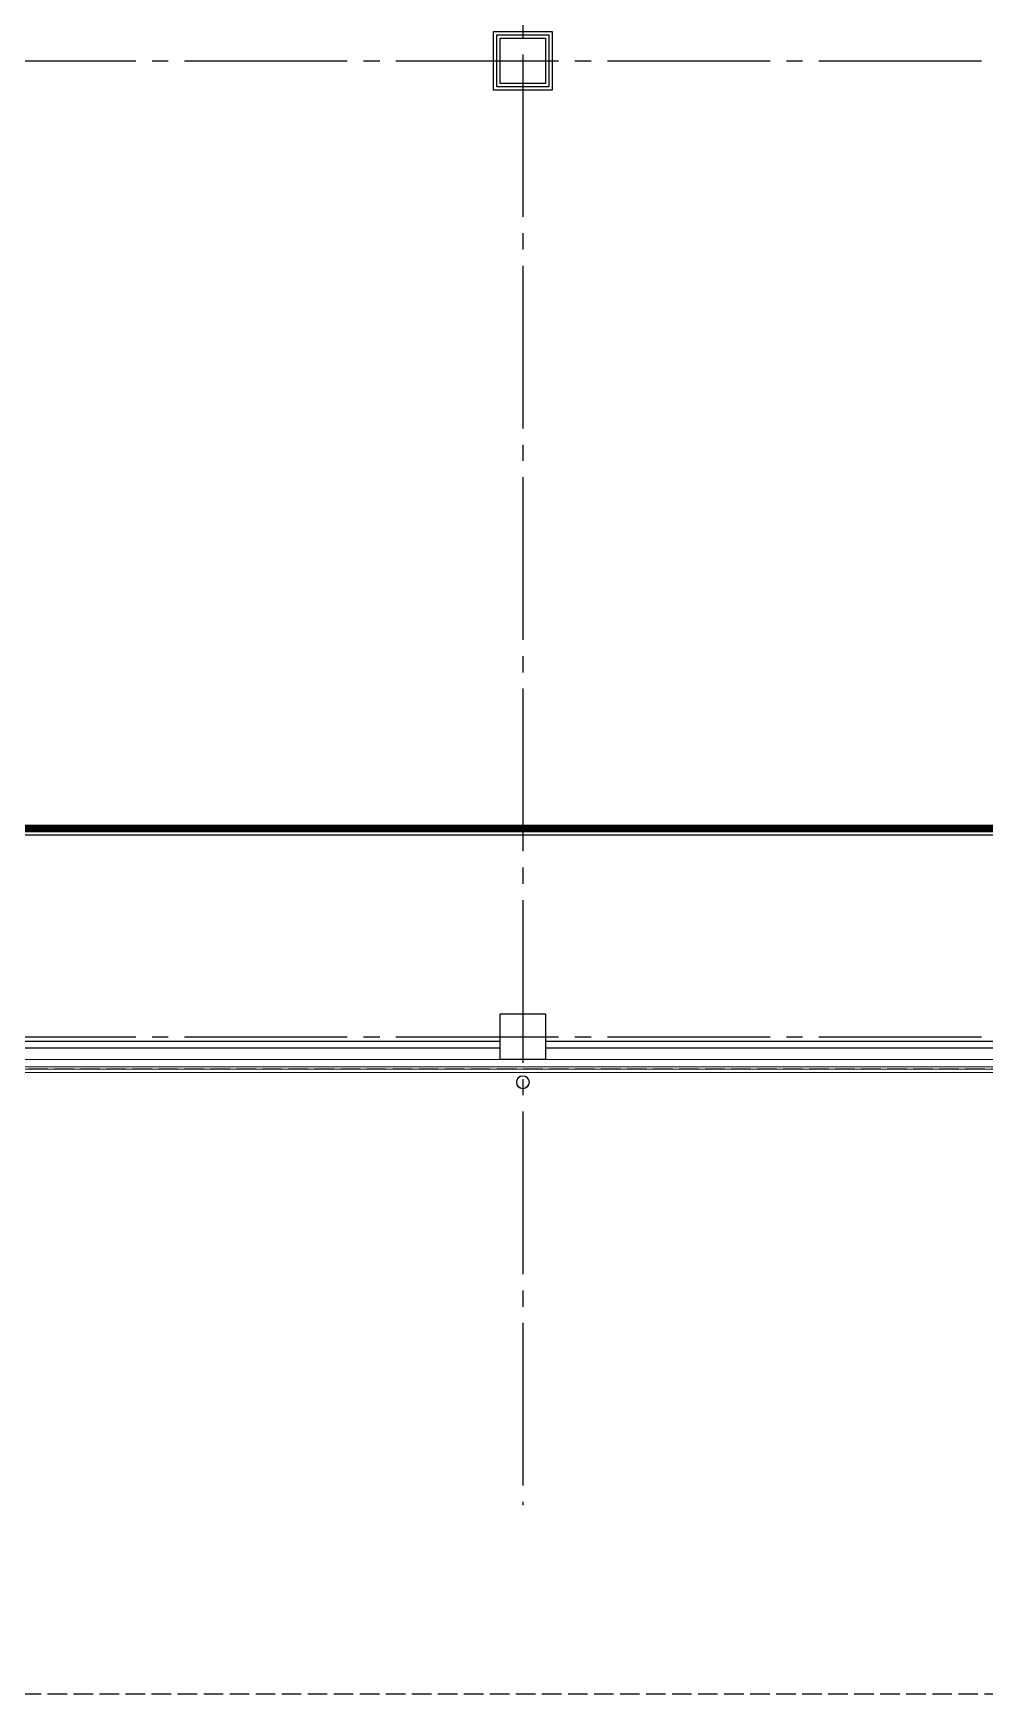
# Model space of a CAD drawing. Header units: millimetres. Extents: x -960 to 41501, y -1010 to 11880.
# Drawn here: x 9447 to 10910, y -1010 to 1542 of the extents above; entities that cross this region are included whole.
import ezdxf
from ezdxf.enums import TextEntityAlignment as Align
from ezdxf.lldxf.tags import DXFTag

# ---------------------------------------------------------------- set-up
doc = ezdxf.new("R2010")
doc.units = ezdxf.units.MM
doc.header["$LTSCALE"] = 100
for name, pattern in [('188K-SM-03-F10-ARCH-PA-Y2257103$0$DASHED', [19.05, 12.7, -6.35]), ('X-S-FAB-L10$0$COL-CEN-LIN', [3.25, 2.5, -0.25, 0.25, -0.25]), ('X-S-FAB-L10$0$HIDDEN', [0.4, 0.3, -0.1])]:
    doc.linetypes.add(name, pattern=pattern)
for name, color, linetype in [('0-xref', 7, 'Continuous'), ('188K-SM-03-F10-ARCH-PA-Y2257103$0$K-P1S-4.2-單抗', 3, 'Continuous'), ('188K-SM-03-F10-ARCH-PA-Y2257103$0$K-岩棉 2hr 7.5-非抗', 14, 'Continuous'), ('188K-SM-03-F10-ARCH-PA-Y2257103$0$K-貼白鐵-1.5', 6, '188K-SM-03-F10-ARCH-PA-Y2257103$0$DASHED'), ('X-S-FAB-L10$0$0-DIM-TXT', 8, 'Continuous'), ('X-S-FAB-L10$0$A-OBJE-MEP', 8, 'Continuous'), ('X-S-FAB-L10$0$A-WALL-EX', 8, 'Continuous'), ('X-S-FAB-L10$0$BLOCK', 8, 'Continuous'), ('X-S-FAB-L10$0$CCL', 8, 'X-S-FAB-L10$0$COL-CEN-LIN'), ('X-S-FAB-L10$0$COL-S', 8, 'Continuous'), ('X-S-FAB-L10$0$HID', 8, 'X-S-FAB-L10$0$HIDDEN'), ('X-S-FAB-L10$0$S-FNDN', 8, 'Continuous')]:
    doc.layers.add(name, color=color, linetype=linetype)
doc.styles.add('188K-SM-03-F10-ARCH-PA-Y2257103$0$Standard', font='txt.shx', dxfattribs={"bigfont": 'chineset.shx'})
doc.styles.add('X-S-FAB-L10$0$CHINA', font='simplex.shx', dxfattribs={"width": 0.75, "bigfont": 'chineset.shx'})
doc.styles.add('X-S-FAB-L10$0$Standard', font='', dxfattribs={"width": 0.8})
doc.styles.add('X-S-FAB-L10$0$TG_NOTE_TEXT', font='simplex.shx', dxfattribs={"width": 0.75, "bigfont": 'chineset.shx'})
doc.styles.get('X-S-FAB-L10$0$Standard').set_extended_font_data('Microsoft JhengHei')
tags = doc.linetypes.add('188K-SM-03-F10-ARCH-PA-Y2257103$0$S.P_LINE', pattern='A,12.7,-5.08,["S.P",188K-SM-03-F10-ARCH-PA-Y2257103$0$Standard,S=4,R=0,X=-2.54,Y=-1.27],-6.35', length=24.13).pattern_tags.tags
tags[6] = DXFTag(74, 10)

# ---------------------------------------------------------------- blocks, each defined once
blk = doc.blocks.new('X-S-FAB-L10$0$FAB2-L05')
at = {"layer": 'X-S-FAB-L10$0$CCL'}
for p, q in [((-15960, 11005), (-15960, 0)), ((-26880, 2220), (1210, 2220)), ((-26880, 720), (1210, 720))]:
    blk.add_line(p, q, dxfattribs=at)
at = {"layer": 'X-S-FAB-L10$0$COL-S'}
for points in [[(-15995, 2255), (-15925, 2255), (-15925, 2185), (-15995, 2185)], [(-15995, 755), (-15925, 755), (-15925, 685), (-15995, 685)]]:
    blk.add_lwpolyline(points, close=True, dxfattribs=at)
blk = doc.blocks.new('X-S-FAB-L10')
at = {"layer": 'X-S-FAB-L10$0$A-OBJE-MEP', "lineweight": 0, "flags": 128}
blk.add_lwpolyline([(10209.5, -70, 1), (10190.5, -70, 1)], format="xyb", close=True, dxfattribs=at)
at = {"layer": 'X-S-FAB-L10$0$A-OBJE-MEP', "lineweight": 0}
blk.add_circle((10200, -70), 10, dxfattribs=at)
at = {"layer": 'X-S-FAB-L10$0$A-WALL-EX', "lineweight": 0}
blk.add_line((12670, -46.5), (7705, -46.5), dxfattribs=at)
at = {"layer": 'X-S-FAB-L10$0$A-WALL-EX', "lineweight": 0, "flags": 128}
for points in [[(12673.5, -35), (7705, -35)], [(7705, -50), (12670, -50)], [(7705, -50), (12670, -50)], [(7705, -50), (12670, -50)], [(7705, -50), (12670, -50)], [(7705, -50), (12670, -50)], [(7705, -50), (12670, -50)], [(7705, -50), (12670, -50)], [(7705, -50), (12670, -50)]]:
    blk.add_lwpolyline(points, dxfattribs=at)
at = {"layer": 'X-S-FAB-L10$0$COL-S'}
for p, q in [((10165, 1535), (10235, 1535)), ((10165, 1465), (10165, 1535)), ((10235, 1535), (10235, 1465)), ((10235, 1465), (10165, 1465)), ((10165, 35), (10235, 35)), ((10165, -35), (10165, 35)), ((10235, 35), (10235, -35)), ((10235, -35), (10165, -35))]:
    blk.add_line(p, q, dxfattribs=at)
at = {"layer": 'X-S-FAB-L10$0$HID'}
for p, q in [((12670, -50), (7705, -50)), ((2509.4, -1010), (17209, -1010))]:
    blk.add_line(p, q, dxfattribs=at)
at = {"layer": 'X-S-FAB-L10$0$S-FNDN', "lineweight": 0, "flags": 128}
blk.add_lwpolyline([(11935, 9055), (4350, 9055), (4350, 7470), (9330, 7470), (9330, -55), (11935, -55), (11935, 4530), (11070, 4530), (11070, 5003), (11935, 5003)], close=True, dxfattribs=at)
at = {"layer": 'X-S-FAB-L10$0$BLOCK'}
blk.add_blockref('X-S-FAB-L10$0$FAB2-L05', (26160, -720), dxfattribs=at)
at = {"style": 'X-S-FAB-L10$0$TG_NOTE_TEXT', "width": 0.5, "flags": 1}
for p in [(7463.3, 9020), (18268.3, 8649), (11197.8, 4800.2), (16485.8, 4800.2), (25420.3, 2635), (13360, 320, 0), (7463.3, -33.3)]:
    blk.add_attdef('WH', text='', height=20, dxfattribs=at).set_placement(p, align=Align.BOTTOM_LEFT)
at = {"width": 0.5}
for style, p in [('X-S-FAB-L10$0$TG_NOTE_TEXT', (7585, 9020)), ('X-S-FAB-L10$0$TG_NOTE_TEXT', (18390, 8649)), ('X-S-FAB-L10$0$TG_NOTE_TEXT', (11117.5, 4813.5)), ('X-S-FAB-L10$0$TG_NOTE_TEXT', (16607.5, 4813.5)), ('X-S-FAB-L10$0$TG_NOTE_TEXT', (25350, 2635)), ('X-S-FAB-L10$0$Standard', (13129.4, 325, 0)), ('X-S-FAB-L10$0$TG_NOTE_TEXT', (7585, -20))]:
    blk.add_attdef('DESC', text='', height=10, dxfattribs=dict(at, style=style)).set_placement(p, align=Align.BOTTOM_LEFT)
for tag, style, p in [('TYPE', 'X-S-FAB-L10$0$TG_NOTE_TEXT', (7619.3, 9020)), ('NO', 'X-S-FAB-L10$0$TG_NOTE_TEXT', (7650.1, 9020)), ('TYPE', 'X-S-FAB-L10$0$TG_NOTE_TEXT', (18424.2, 8649)), ('NO', 'X-S-FAB-L10$0$TG_NOTE_TEXT', (18455, 8649)), ('NO', 'X-S-FAB-L10$0$TG_NOTE_TEXT', (11088.6, 4813.5)), ('TYPE', 'X-S-FAB-L10$0$TG_NOTE_TEXT', (11151.8, 4813.5)), ('TYPE', 'X-S-FAB-L10$0$TG_NOTE_TEXT', (16641.8, 4813.5)), ('NO', 'X-S-FAB-L10$0$TG_NOTE_TEXT', (16672.6, 4813.5)), ('NO', 'X-S-FAB-L10$0$TG_NOTE_TEXT', (25313, 2635)), ('TYPE', 'X-S-FAB-L10$0$TG_NOTE_TEXT', (25350, 2635)), ('NO', 'X-S-FAB-L10$0$Standard', (13100, 320, 0)), ('TYPE', 'X-S-FAB-L10$0$Standard', (13129.4, 320, 0)), ('TYPE', 'X-S-FAB-L10$0$TG_NOTE_TEXT', (7619.3, -20)), ('NO', 'X-S-FAB-L10$0$TG_NOTE_TEXT', (7650.1, -20))]:
    blk.add_attdef(tag, text='', height=10, dxfattribs=dict(at, style=style)).set_placement(p, align=Align.BOTTOM_RIGHT)
at = {"style": 'X-S-FAB-L10$0$TG_NOTE_TEXT', "width": 0.5, "flags": 1}
for rotation, p in [(180, (43, 7480)), (180, (943, 7480)), (90, (24310, 3717.8)), (270, (17080, 1711.7))]:
    blk.add_attdef('WH', text='', height=20, rotation=rotation, dxfattribs=at).set_placement(p, align=Align.BOTTOM_LEFT)
at = {"width": 0.5}
for rotation, style, p in [(180, 'X-S-FAB-L10$0$Standard', (317.6, 7480)), (180, 'X-S-FAB-L10$0$Standard', (1217.6, 7480)), (90, 'X-S-FAB-L10$0$TG_NOTE_TEXT', (24310, 3647.5)), (270, 'X-S-FAB-L10$0$TG_NOTE_TEXT', (17080, 1605))]:
    blk.add_attdef('DESC', text='', height=10, rotation=rotation, dxfattribs=dict(at, style=style)).set_placement(p, align=Align.BOTTOM_LEFT)
for tag, rotation, style, p in [('TYPE', 180, 'X-S-FAB-L10$0$Standard', (317.6, 7480)), ('NO', 180, 'X-S-FAB-L10$0$Standard', (347, 7480)), ('TYPE', 180, 'X-S-FAB-L10$0$Standard', (1217.6, 7480)), ('NO', 180, 'X-S-FAB-L10$0$Standard', (1247, 7480)), ('TYPE', 90, 'X-S-FAB-L10$0$TG_NOTE_TEXT', (24310, 3647.5)), ('NO', 90, 'X-S-FAB-L10$0$TG_NOTE_TEXT', (24310, 3610.5)), ('TYPE', 270, 'X-S-FAB-L10$0$TG_NOTE_TEXT', (17080, 1605)), ('NO', 270, 'X-S-FAB-L10$0$TG_NOTE_TEXT', (17080, 1573))]:
    blk.add_attdef(tag, text='', height=10, rotation=rotation, dxfattribs=dict(at, style=style)).set_placement(p, align=Align.BOTTOM_RIGHT)
at = {"layer": 'X-S-FAB-L10$0$0-DIM-TXT', "style": 'X-S-FAB-L10$0$CHINA', "width": 0.75}
for p in [(667.4, 7855.1, -2689.4), (22627.4, 6728.8), (25644.7, 6728.8), (24778.8, 5569.1), (1118.3, 4980), (417.8, 4594.6), (23874.8, 4355), (22927.4, 4330.1), (23749.9, 3901.4), (417.8, 3765.2), (1118.3, 3730), (417.8, 3115.8), (536.9, 2227.8), (16909, 1782.7), (888.4, 880.5), (16977.4, 750), (18878.8, 750), (25641.2, 553.2), (21364, 526.9)]:
    blk.add_attdef('HIG', text='', height=80, dxfattribs=at).set_placement(p, align=Align.MIDDLE_LEFT)
blk = doc.blocks.new('188K-SM-03-F10-ARCH-PA-Y2257103')
at = {"layer": '188K-SM-03-F10-ARCH-PA-Y2257103$0$K-P1S-4.2-單抗'}
for p, q in [((13115, 315, 0), (7525, 315, 0)), ((13115, 310, 0), (7525, 310, 0))]:
    blk.add_line(p, q, dxfattribs=at)
for points in [[(10155, 1545), (10245, 1545), (10245, 1455), (10155, 1455)], [(10160, 1540), (10240, 1540), (10240, 1460), (10160, 1460)]]:
    blk.add_lwpolyline(points, close=True, dxfattribs=at)
at = {"layer": '188K-SM-03-F10-ARCH-PA-Y2257103$0$K-岩棉 2hr 7.5-非抗'}
for p, q in [((10165, -7.5, 0), (9395, -7.5, 0)), ((10165, -17.5), (9395, -17.5, 0)), ((11005, -7.5, 0), (10235, -7.5, 0)), ((11005, -17.5), (10235, -17.5, 0))]:
    blk.add_line(p, q, dxfattribs=at)
at = {"layer": '188K-SM-03-F10-ARCH-PA-Y2257103$0$K-貼白鐵-1.5', "linetype": '188K-SM-03-F10-ARCH-PA-Y2257103$0$S.P_LINE', "ltscale": 0.09, "const_width": 12}
blk.add_lwpolyline([(14160, 320), (1860, 320), (1860, 645)], dxfattribs=at)

msp = doc.modelspace()

# ---------------------------------------------------------------- block references
msp.add_blockref('188K-SM-03-F10-ARCH-PA-Y2257103', (0, 0))
at = {"layer": '0-xref'}
msp.add_blockref('X-S-FAB-L10', (0, 0), dxfattribs=at)

doc.saveas('drawing.dxf')
